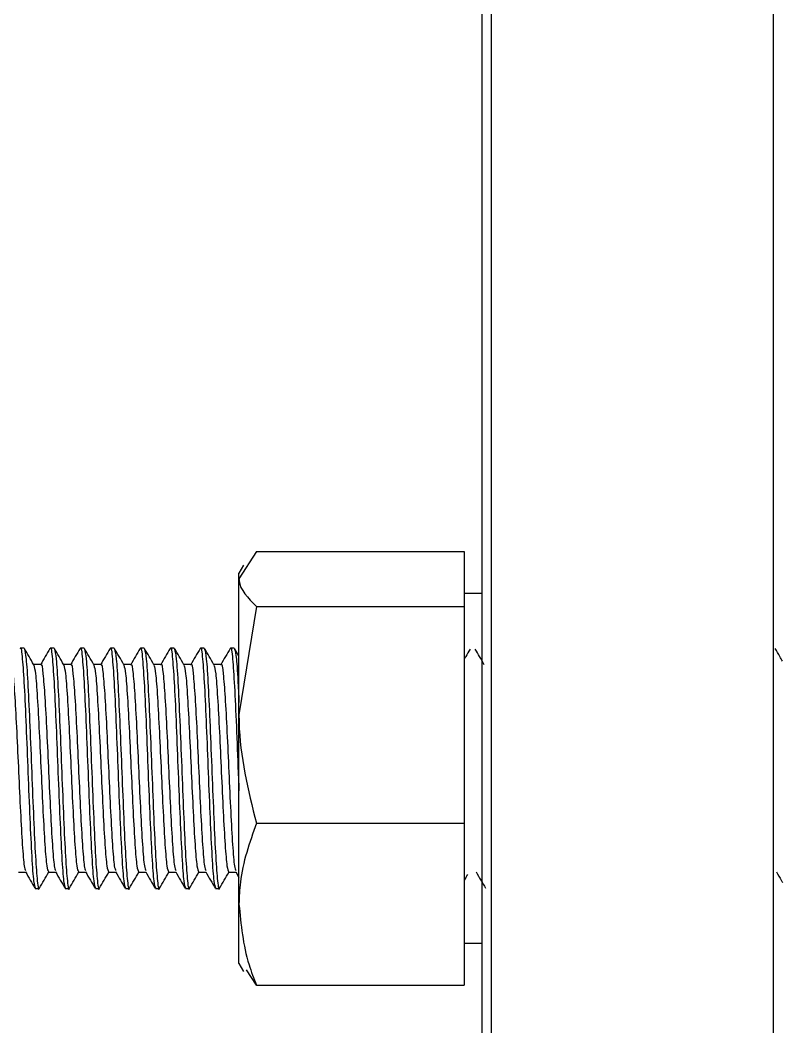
# Model space of a CAD drawing. Header units: millimetres. Extents: x -473 to 6267, y 319 to 3284.
# Drawn here: x 445.62 to 458.31, y 2568.68 to 2585.43 of the extents above; entities that cross this region are included whole.
import ezdxf

# ---------------------------------------------------------------- set-up
doc = ezdxf.new("R2010")
doc.units = ezdxf.units.MM
doc.layers.add('3mm', color=7, linetype='Continuous', lineweight=30)

msp = doc.modelspace()

# ---------------------------------------------------------------- linework, layer by layer
at = {"layer": '3mm', "lineweight": 30}
for p, q in [((453.318, 2553.131), (453.318, 2697.979)), ((453.468, 2698.085), (453.468, 2552.981)), ((458.168, 2552.981), (458.168, 2698.085)), ((449.558, 2576.587), (449.268, 2576.13)), ((449.558, 2576.587), (453.018, 2576.587)), ((453.018, 2576.587), (453.018, 2575.673)), ((449.343, 2576.358), (449.268, 2576.228)), ((449.268, 2576.13), (449.268, 2576.228)), ((449.268, 2573.869), (449.268, 2576.13)), ((453.318, 2575.886), (453.018, 2575.886)), ((449.558, 2575.673), (449.268, 2573.869)), ((449.558, 2575.673), (453.018, 2575.673)), ((453.018, 2575.673), (453.018, 2572.064)), ((445.69, 2574.978), (445.627, 2574.978)), ((446.19, 2574.978), (446.127, 2574.978)), ((446.69, 2574.978), (446.627, 2574.978)), ((447.19, 2574.978), (447.127, 2574.978)), ((447.69, 2574.978), (447.627, 2574.978)), ((448.19, 2574.978), (448.127, 2574.978)), ((448.69, 2574.978), (448.627, 2574.978)), ((449.19, 2574.978), (449.127, 2574.978)), ((449.268, 2574.848), (449.195, 2574.974)), ((445.971, 2574.707), (445.849, 2574.707)), ((446.471, 2574.707), (446.349, 2574.707)), ((446.971, 2574.707), (446.849, 2574.707)), ((447.471, 2574.707), (447.349, 2574.707)), ((447.971, 2574.707), (447.849, 2574.707)), ((448.471, 2574.707), (448.349, 2574.707)), ((448.971, 2574.707), (448.849, 2574.707)), ((449.268, 2570.717), (449.268, 2573.869)), ((449.558, 2572.064), (453.018, 2572.064)), ((453.018, 2572.064), (453.018, 2569.369)), ((445.596, 2571.249), (445.718, 2571.249)), ((446.096, 2571.249), (446.218, 2571.249)), ((446.596, 2571.249), (446.718, 2571.249)), ((447.096, 2571.249), (447.218, 2571.249)), ((447.596, 2571.249), (447.718, 2571.249)), ((448.096, 2571.249), (448.218, 2571.249)), ((448.596, 2571.249), (448.718, 2571.249)), ((449.096, 2571.249), (449.218, 2571.249)), ((449.215, 2571.254), (449.268, 2571.163)), ((445.877, 2570.978), (445.94, 2570.978)), ((446.377, 2570.978), (446.44, 2570.978)), ((446.877, 2570.978), (446.94, 2570.978)), ((447.377, 2570.978), (447.44, 2570.978)), ((447.877, 2570.978), (447.94, 2570.978)), ((448.377, 2570.978), (448.44, 2570.978)), ((448.877, 2570.978), (448.94, 2570.978)), ((449.268, 2569.728), (449.268, 2570.717)), ((453.018, 2570.071), (453.318, 2570.071)), ((449.268, 2569.728), (449.343, 2569.598)), ((449.558, 2569.369), (449.394, 2569.627)), ((449.558, 2569.369), (453.018, 2569.369))]:
    msp.add_line(p, q, dxfattribs=at)
for points, knots in [([(449.268, 2576.13), (449.268, 2576.119), (449.272, 2575.965), (449.42, 2575.814), (449.558, 2575.673)], [0, 0, 0, 0, 0.070215, 1, 1, 1, 1]), ([(445.627, 2574.966), (445.628, 2574.97), (445.64, 2575.019), (445.661, 2574.825), (445.693, 2574.382), (445.724, 2573.694), (445.755, 2572.906), (445.786, 2572.124), (445.818, 2571.481), (445.848, 2571.052), (445.868, 2571.01), (445.877, 2570.991)], [0, 0, 0, 0, 0.011247, 0.136247, 0.261247, 0.386247, 0.511247, 0.636247, 0.761247, 0.886247, 1, 1, 1, 1]), ([(445.852, 2574.703), (445.826, 2574.748), (445.773, 2574.838), (445.721, 2574.929), (445.695, 2574.974)], [0, 0, 0, 0, 0.499935, 1, 1, 1, 1]), ([(445.695, 2574.963), (445.705, 2574.926), (445.725, 2574.849), (445.755, 2574.372), (445.786, 2573.697), (445.818, 2572.904), (445.849, 2572.127), (445.88, 2571.471), (445.911, 2571.076), (445.933, 2570.92), (445.944, 2570.988), (445.945, 2570.993)], [0, 0, 0, 0, 0.11535, 0.24035, 0.36535, 0.49035, 0.61535, 0.74035, 0.86535, 0.99035, 1, 1, 1, 1]), ([(446.122, 2574.974), (446.096, 2574.929), (446.044, 2574.838), (445.991, 2574.748), (445.965, 2574.702)], [0, 0, 0, 0, 0.500068, 1, 1, 1, 1]), ([(446.127, 2574.966), (446.128, 2574.97), (446.14, 2575.019), (446.161, 2574.825), (446.193, 2574.382), (446.224, 2573.694), (446.255, 2572.906), (446.286, 2572.124), (446.318, 2571.481), (446.348, 2571.052), (446.368, 2571.01), (446.377, 2570.991)], [0, 0, 0, 0, 0.011247, 0.136247, 0.261247, 0.386247, 0.511247, 0.636247, 0.761247, 0.886247, 1, 1, 1, 1]), ([(446.352, 2574.703), (446.326, 2574.748), (446.273, 2574.838), (446.221, 2574.929), (446.195, 2574.974)], [0, 0, 0, 0, 0.499935, 1, 1, 1, 1]), ([(446.195, 2574.963), (446.205, 2574.926), (446.225, 2574.849), (446.255, 2574.372), (446.286, 2573.697), (446.318, 2572.904), (446.349, 2572.127), (446.38, 2571.471), (446.411, 2571.076), (446.433, 2570.92), (446.444, 2570.988), (446.445, 2570.993)], [0, 0, 0, 0, 0.11535, 0.24035, 0.36535, 0.49035, 0.61535, 0.74035, 0.86535, 0.99035, 1, 1, 1, 1]), ([(446.622, 2574.974), (446.596, 2574.929), (446.544, 2574.838), (446.491, 2574.748), (446.465, 2574.702)], [0, 0, 0, 0, 0.500068, 1, 1, 1, 1]), ([(446.627, 2574.966), (446.628, 2574.97), (446.64, 2575.019), (446.661, 2574.825), (446.693, 2574.382), (446.724, 2573.694), (446.755, 2572.906), (446.786, 2572.124), (446.818, 2571.481), (446.848, 2571.052), (446.868, 2571.01), (446.877, 2570.991)], [0, 0, 0, 0, 0.011247, 0.136247, 0.261247, 0.386247, 0.511247, 0.636247, 0.761247, 0.886247, 1, 1, 1, 1]), ([(446.852, 2574.703), (446.826, 2574.748), (446.773, 2574.838), (446.721, 2574.929), (446.695, 2574.974)], [0, 0, 0, 0, 0.4999345, 1, 1, 1, 1]), ([(446.695, 2574.963), (446.705, 2574.926), (446.725, 2574.849), (446.755, 2574.372), (446.786, 2573.697), (446.818, 2572.904), (446.849, 2572.127), (446.88, 2571.471), (446.911, 2571.076), (446.933, 2570.92), (446.944, 2570.988), (446.945, 2570.993)], [0, 0, 0, 0, 0.1153499, 0.2403499, 0.3653499, 0.4903499, 0.6153499, 0.7403499, 0.8653499, 0.9903499, 1, 1, 1, 1]), ([(447.122, 2574.974), (447.096, 2574.929), (447.044, 2574.838), (446.991, 2574.748), (446.965, 2574.702)], [0, 0, 0, 0, 0.500068, 1, 1, 1, 1]), ([(447.127, 2574.966), (447.128, 2574.97), (447.14, 2575.019), (447.161, 2574.825), (447.193, 2574.382), (447.224, 2573.694), (447.255, 2572.906), (447.286, 2572.124), (447.318, 2571.481), (447.348, 2571.052), (447.368, 2571.01), (447.377, 2570.991)], [0, 0, 0, 0, 0.011247, 0.136247, 0.261247, 0.386247, 0.511247, 0.636247, 0.761247, 0.886247, 1, 1, 1, 1]), ([(447.352, 2574.703), (447.326, 2574.748), (447.273, 2574.838), (447.221, 2574.929), (447.195, 2574.974)], [0, 0, 0, 0, 0.4999345, 1, 1, 1, 1]), ([(447.195, 2574.963), (447.205, 2574.926), (447.225, 2574.849), (447.255, 2574.372), (447.286, 2573.697), (447.318, 2572.904), (447.349, 2572.127), (447.38, 2571.471), (447.411, 2571.076), (447.433, 2570.92), (447.444, 2570.988), (447.445, 2570.993)], [0, 0, 0, 0, 0.11535, 0.24035, 0.36535, 0.49035, 0.61535, 0.74035, 0.86535, 0.99035, 1, 1, 1, 1]), ([(447.622, 2574.974), (447.596, 2574.929), (447.544, 2574.838), (447.491, 2574.748), (447.465, 2574.702)], [0, 0, 0, 0, 0.500068, 1, 1, 1, 1]), ([(447.627, 2574.966), (447.628, 2574.97), (447.64, 2575.019), (447.661, 2574.825), (447.693, 2574.382), (447.724, 2573.694), (447.755, 2572.906), (447.786, 2572.124), (447.818, 2571.481), (447.848, 2571.052), (447.868, 2571.01), (447.877, 2570.991)], [0, 0, 0, 0, 0.011247, 0.136247, 0.261247, 0.386247, 0.511247, 0.636247, 0.761247, 0.886247, 1, 1, 1, 1]), ([(447.852, 2574.703), (447.826, 2574.748), (447.773, 2574.838), (447.721, 2574.929), (447.695, 2574.974)], [0, 0, 0, 0, 0.499935, 1, 1, 1, 1]), ([(447.695, 2574.963), (447.705, 2574.926), (447.725, 2574.849), (447.755, 2574.372), (447.786, 2573.697), (447.818, 2572.904), (447.849, 2572.127), (447.88, 2571.471), (447.911, 2571.076), (447.933, 2570.92), (447.944, 2570.988), (447.945, 2570.993)], [0, 0, 0, 0, 0.1153499, 0.2403499, 0.3653499, 0.4903499, 0.6153499, 0.7403499, 0.8653499, 0.9903499, 1, 1, 1, 1]), ([(448.122, 2574.974), (448.096, 2574.929), (448.044, 2574.838), (447.991, 2574.748), (447.965, 2574.702)], [0, 0, 0, 0, 0.500068, 1, 1, 1, 1]), ([(448.127, 2574.966), (448.128, 2574.97), (448.14, 2575.019), (448.161, 2574.825), (448.193, 2574.382), (448.224, 2573.694), (448.255, 2572.906), (448.286, 2572.124), (448.318, 2571.481), (448.348, 2571.052), (448.368, 2571.01), (448.377, 2570.991)], [0, 0, 0, 0, 0.011247, 0.136247, 0.261247, 0.386247, 0.511247, 0.636247, 0.761247, 0.886247, 1, 1, 1, 1]), ([(448.352, 2574.703), (448.326, 2574.748), (448.273, 2574.838), (448.221, 2574.929), (448.195, 2574.974)], [0, 0, 0, 0, 0.499935, 1, 1, 1, 1]), ([(448.195, 2574.963), (448.205, 2574.926), (448.225, 2574.849), (448.255, 2574.372), (448.286, 2573.697), (448.318, 2572.904), (448.349, 2572.127), (448.38, 2571.471), (448.411, 2571.076), (448.433, 2570.92), (448.444, 2570.988), (448.445, 2570.993)], [0, 0, 0, 0, 0.1153499, 0.2403499, 0.3653499, 0.4903499, 0.6153499, 0.7403499, 0.8653499, 0.9903499, 1, 1, 1, 1]), ([(448.622, 2574.974), (448.596, 2574.929), (448.544, 2574.838), (448.491, 2574.748), (448.465, 2574.702)], [0, 0, 0, 0, 0.500068, 1, 1, 1, 1]), ([(448.627, 2574.966), (448.628, 2574.97), (448.64, 2575.019), (448.661, 2574.825), (448.693, 2574.382), (448.724, 2573.694), (448.755, 2572.906), (448.786, 2572.124), (448.818, 2571.481), (448.848, 2571.052), (448.868, 2571.01), (448.877, 2570.991)], [0, 0, 0, 0, 0.011247, 0.136247, 0.261247, 0.386247, 0.511247, 0.636247, 0.761247, 0.886247, 1, 1, 1, 1]), ([(448.852, 2574.703), (448.826, 2574.748), (448.773, 2574.838), (448.721, 2574.929), (448.695, 2574.974)], [0, 0, 0, 0, 0.499935, 1, 1, 1, 1]), ([(448.695, 2574.963), (448.705, 2574.926), (448.725, 2574.849), (448.755, 2574.372), (448.786, 2573.697), (448.818, 2572.904), (448.849, 2572.127), (448.88, 2571.471), (448.911, 2571.076), (448.933, 2570.92), (448.944, 2570.988), (448.945, 2570.993)], [0, 0, 0, 0, 0.1153499, 0.2403499, 0.3653499, 0.4903499, 0.6153499, 0.7403499, 0.8653499, 0.9903499, 1, 1, 1, 1]), ([(449.122, 2574.974), (449.096, 2574.929), (449.044, 2574.838), (448.991, 2574.748), (448.965, 2574.702)], [0, 0, 0, 0, 0.500068, 1, 1, 1, 1]), ([(449.127, 2574.966), (449.128, 2574.97), (449.14, 2575.019), (449.161, 2574.825), (449.193, 2574.381), (449.224, 2573.696), (449.249, 2573.056), (449.263, 2572.704), (449.268, 2572.603)], [0, 0, 0, 0, 0.020039, 0.242758, 0.465476, 0.688194, 0.910913, 1, 1, 1, 1]), ([(449.195, 2574.963), (449.205, 2574.924), (449.225, 2574.844), (449.249, 2574.487), (449.263, 2574.167), (449.268, 2574.075)], [0, 0, 0, 0, 0.3972789, 0.827794, 1, 1, 1, 1]), ([(453.352, 2574.703), (453.326, 2574.748), (453.276, 2574.834), (453.226, 2574.92), (453.202, 2574.961)], [0, 0, 0, 0, 0.524207, 1, 1, 1, 1]), ([(458.318, 2574.762), (458.303, 2574.787), (458.262, 2574.858), (458.221, 2574.929), (458.195, 2574.974)], [0, 0, 0, 0, 0.360334, 1, 1, 1, 1]), ([(453.114, 2574.959), (453.091, 2574.919), (453.058, 2574.863), (453.026, 2574.808), (453.018, 2574.793)], [0, 0, 0, 0, 0.728214, 1, 1, 1, 1]), ([(445.471, 2574.697), (445.472, 2574.7), (445.483, 2574.743), (445.505, 2574.575), (445.536, 2574.192), (445.568, 2573.597), (445.599, 2572.916), (445.63, 2572.239), (445.661, 2571.685), (445.69, 2571.33), (445.708, 2571.295), (445.715, 2571.28)], [0, 0, 0, 0, 0.011387, 0.139385, 0.267382, 0.39538, 0.523377, 0.651375, 0.779373, 0.90737, 1, 1, 1, 1]), ([(445.852, 2574.693), (445.861, 2574.661), (445.881, 2574.594), (445.911, 2574.183), (445.943, 2573.599), (445.974, 2572.915), (446.005, 2572.24), (446.036, 2571.683), (446.067, 2571.312), (446.087, 2571.276), (446.096, 2571.259)], [0, 0, 0, 0, 0.116588, 0.244375, 0.372161, 0.499948, 0.627734, 0.755521, 0.883307, 1, 1, 1, 1]), ([(445.971, 2574.697), (445.972, 2574.7), (445.983, 2574.743), (446.005, 2574.575), (446.036, 2574.192), (446.068, 2573.597), (446.099, 2572.916), (446.13, 2572.239), (446.161, 2571.685), (446.19, 2571.33), (446.208, 2571.295), (446.215, 2571.28)], [0, 0, 0, 0, 0.011387, 0.139385, 0.267382, 0.39538, 0.523377, 0.651375, 0.779373, 0.90737, 1, 1, 1, 1]), ([(446.352, 2574.693), (446.361, 2574.661), (446.381, 2574.594), (446.411, 2574.183), (446.443, 2573.599), (446.474, 2572.915), (446.505, 2572.24), (446.536, 2571.683), (446.567, 2571.312), (446.587, 2571.276), (446.596, 2571.259)], [0, 0, 0, 0, 0.116588, 0.244375, 0.372161, 0.499948, 0.627734, 0.755521, 0.883307, 1, 1, 1, 1]), ([(446.471, 2574.697), (446.472, 2574.7), (446.483, 2574.743), (446.505, 2574.575), (446.536, 2574.192), (446.568, 2573.597), (446.599, 2572.916), (446.63, 2572.239), (446.661, 2571.685), (446.69, 2571.33), (446.708, 2571.295), (446.715, 2571.28)], [0, 0, 0, 0, 0.011387, 0.139385, 0.267382, 0.39538, 0.523377, 0.651375, 0.779373, 0.90737, 1, 1, 1, 1]), ([(446.852, 2574.693), (446.861, 2574.661), (446.881, 2574.594), (446.911, 2574.183), (446.943, 2573.599), (446.974, 2572.915), (447.005, 2572.24), (447.036, 2571.683), (447.067, 2571.312), (447.087, 2571.276), (447.096, 2571.259)], [0, 0, 0, 0, 0.116588, 0.244375, 0.372161, 0.499948, 0.627734, 0.755521, 0.883307, 1, 1, 1, 1]), ([(446.971, 2574.697), (446.972, 2574.7), (446.983, 2574.743), (447.005, 2574.575), (447.036, 2574.192), (447.068, 2573.597), (447.099, 2572.916), (447.13, 2572.239), (447.161, 2571.685), (447.19, 2571.33), (447.208, 2571.295), (447.215, 2571.28)], [0, 0, 0, 0, 0.011387, 0.139385, 0.267382, 0.39538, 0.523377, 0.651375, 0.779373, 0.90737, 1, 1, 1, 1]), ([(447.352, 2574.693), (447.361, 2574.661), (447.381, 2574.594), (447.411, 2574.183), (447.443, 2573.599), (447.474, 2572.915), (447.505, 2572.24), (447.536, 2571.683), (447.567, 2571.312), (447.587, 2571.276), (447.596, 2571.259)], [0, 0, 0, 0, 0.116588, 0.244375, 0.372161, 0.499948, 0.627734, 0.755521, 0.883307, 1, 1, 1, 1]), ([(447.471, 2574.697), (447.472, 2574.7), (447.483, 2574.743), (447.505, 2574.575), (447.536, 2574.192), (447.568, 2573.597), (447.599, 2572.916), (447.63, 2572.239), (447.661, 2571.685), (447.69, 2571.33), (447.708, 2571.295), (447.715, 2571.28)], [0, 0, 0, 0, 0.011387, 0.139385, 0.267382, 0.39538, 0.523377, 0.651375, 0.779373, 0.90737, 1, 1, 1, 1]), ([(447.852, 2574.693), (447.861, 2574.661), (447.881, 2574.594), (447.911, 2574.183), (447.943, 2573.599), (447.974, 2572.915), (448.005, 2572.24), (448.036, 2571.683), (448.067, 2571.312), (448.087, 2571.276), (448.096, 2571.259)], [0, 0, 0, 0, 0.1165884, 0.2443749, 0.3721614, 0.4999479, 0.6277343, 0.7555208, 0.8833073, 1, 1, 1, 1]), ([(447.971, 2574.697), (447.972, 2574.7), (447.983, 2574.743), (448.005, 2574.575), (448.036, 2574.192), (448.068, 2573.597), (448.099, 2572.916), (448.13, 2572.239), (448.161, 2571.685), (448.19, 2571.33), (448.208, 2571.295), (448.215, 2571.28)], [0, 0, 0, 0, 0.011387, 0.1393846, 0.2673822, 0.3953798, 0.5233774, 0.651375, 0.7793726, 0.9073702, 1, 1, 1, 1]), ([(448.352, 2574.693), (448.361, 2574.661), (448.381, 2574.594), (448.411, 2574.183), (448.443, 2573.599), (448.474, 2572.915), (448.505, 2572.24), (448.536, 2571.683), (448.567, 2571.312), (448.587, 2571.276), (448.596, 2571.259)], [0, 0, 0, 0, 0.116588, 0.244375, 0.372161, 0.499948, 0.627734, 0.755521, 0.883307, 1, 1, 1, 1]), ([(448.471, 2574.697), (448.472, 2574.7), (448.483, 2574.743), (448.505, 2574.575), (448.536, 2574.192), (448.568, 2573.597), (448.599, 2572.916), (448.63, 2572.239), (448.661, 2571.685), (448.69, 2571.33), (448.708, 2571.295), (448.715, 2571.28)], [0, 0, 0, 0, 0.011387, 0.139385, 0.267382, 0.39538, 0.523377, 0.651375, 0.779373, 0.90737, 1, 1, 1, 1]), ([(448.852, 2574.693), (448.861, 2574.661), (448.881, 2574.594), (448.911, 2574.183), (448.943, 2573.599), (448.974, 2572.915), (449.005, 2572.24), (449.036, 2571.683), (449.067, 2571.312), (449.087, 2571.276), (449.096, 2571.259)], [0, 0, 0, 0, 0.116588, 0.244375, 0.372161, 0.499948, 0.627734, 0.755521, 0.883307, 1, 1, 1, 1]), ([(448.971, 2574.697), (448.972, 2574.7), (448.983, 2574.743), (449.005, 2574.575), (449.036, 2574.192), (449.068, 2573.597), (449.099, 2572.916), (449.13, 2572.239), (449.161, 2571.685), (449.19, 2571.33), (449.208, 2571.295), (449.215, 2571.28)], [0, 0, 0, 0, 0.011387, 0.139385, 0.267382, 0.39538, 0.523377, 0.651375, 0.779373, 0.90737, 1, 1, 1, 1]), ([(449.268, 2573.869), (449.268, 2573.826), (449.272, 2573.217), (449.42, 2572.62), (449.558, 2572.064)], [0, 0, 0, 0, 0.070215, 1, 1, 1, 1]), ([(449.558, 2572.064), (449.444, 2571.74), (449.288, 2571.295), (449.272, 2570.839), (449.268, 2570.717)], [0, 0, 0, 0, 0.7313664, 1, 1, 1, 1]), ([(445.715, 2571.254), (445.741, 2571.209), (445.794, 2571.118), (445.846, 2571.028), (445.872, 2570.982)], [0, 0, 0, 0, 0.499932, 1, 1, 1, 1]), ([(445.945, 2570.982), (445.971, 2571.028), (446.023, 2571.118), (446.076, 2571.208), (446.102, 2571.254)], [0, 0, 0, 0, 0.500065, 1, 1, 1, 1]), ([(446.215, 2571.254), (446.241, 2571.209), (446.294, 2571.118), (446.346, 2571.028), (446.372, 2570.982)], [0, 0, 0, 0, 0.499932, 1, 1, 1, 1]), ([(446.445, 2570.982), (446.471, 2571.028), (446.523, 2571.118), (446.576, 2571.208), (446.602, 2571.254)], [0, 0, 0, 0, 0.500065, 1, 1, 1, 1]), ([(446.715, 2571.254), (446.741, 2571.209), (446.794, 2571.118), (446.846, 2571.028), (446.872, 2570.982)], [0, 0, 0, 0, 0.499932, 1, 1, 1, 1]), ([(446.945, 2570.982), (446.971, 2571.028), (447.023, 2571.118), (447.076, 2571.208), (447.102, 2571.254)], [0, 0, 0, 0, 0.500065, 1, 1, 1, 1]), ([(447.215, 2571.254), (447.241, 2571.209), (447.294, 2571.118), (447.346, 2571.028), (447.372, 2570.982)], [0, 0, 0, 0, 0.499932, 1, 1, 1, 1]), ([(447.445, 2570.982), (447.471, 2571.028), (447.523, 2571.118), (447.576, 2571.208), (447.602, 2571.254)], [0, 0, 0, 0, 0.500065, 1, 1, 1, 1]), ([(447.715, 2571.254), (447.741, 2571.209), (447.794, 2571.118), (447.846, 2571.028), (447.872, 2570.982)], [0, 0, 0, 0, 0.499932, 1, 1, 1, 1]), ([(447.945, 2570.982), (447.971, 2571.028), (448.023, 2571.118), (448.076, 2571.208), (448.102, 2571.254)], [0, 0, 0, 0, 0.500065, 1, 1, 1, 1]), ([(448.215, 2571.254), (448.241, 2571.209), (448.294, 2571.118), (448.346, 2571.028), (448.372, 2570.982)], [0, 0, 0, 0, 0.499932, 1, 1, 1, 1]), ([(448.445, 2570.982), (448.471, 2571.028), (448.523, 2571.118), (448.576, 2571.208), (448.602, 2571.254)], [0, 0, 0, 0, 0.500065, 1, 1, 1, 1]), ([(448.715, 2571.254), (448.741, 2571.209), (448.794, 2571.118), (448.846, 2571.028), (448.872, 2570.982)], [0, 0, 0, 0, 0.499932, 1, 1, 1, 1]), ([(448.945, 2570.982), (448.971, 2571.028), (449.023, 2571.118), (449.076, 2571.208), (449.102, 2571.254)], [0, 0, 0, 0, 0.500065, 1, 1, 1, 1]), ([(453.018, 2571.108), (453.02, 2571.111), (453.039, 2571.146), (453.059, 2571.18), (453.077, 2571.211)], [0, 0, 0, 0, 0.096282, 1, 1, 1, 1]), ([(453.215, 2571.254), (453.241, 2571.209), (453.294, 2571.118), (453.346, 2571.028), (453.372, 2570.982)], [0, 0, 0, 0, 0.499932, 1, 1, 1, 1]), ([(458.215, 2571.254), (458.241, 2571.209), (458.276, 2571.15), (458.31, 2571.091), (458.318, 2571.077)], [0, 0, 0, 0, 0.7671, 1, 1, 1, 1]), ([(449.268, 2570.717), (449.3, 2570.378), (449.344, 2569.921), (449.514, 2569.482), (449.558, 2569.369)], [0, 0, 0, 0, 0.742449, 1, 1, 1, 1])]:
    msp.add_open_spline(points, degree=3, knots=knots, dxfattribs=at)

doc.saveas('drawing.dxf')
